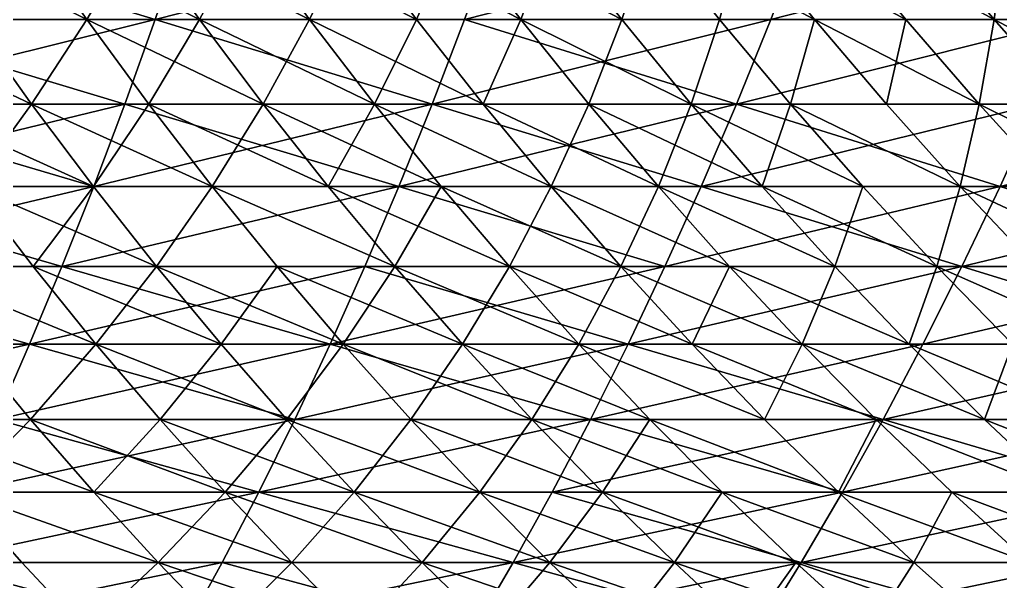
# Model space of a CAD drawing. Header units: millimetres. Extents: x -3250 to 6200, y -3250 to 3250.
# Drawn here: x 4516.2 to 4675.8, y -664.1 to -572.7 of the extents above; entities that cross this region are included whole.
import ezdxf

# ---------------------------------------------------------------- set-up
doc = ezdxf.new("R2010")
doc.units = ezdxf.units.MM
doc.header["$MEASUREMENT"] = 0
doc.layers.add('MESH_3D', color=2, linetype='CONTINUOUS')

msp = doc.modelspace()

# ---------------------------------------------------------------- linework, layer by layer
at = {"layer": 'MESH_3D'}
for points in [[(4538.28, -572.69, 25928.41), (4491.97, -558.59, 25959.56), (4487.48, -572.69, 25946.19)], [(4543.1, -558.59, 25941.66), (4491.97, -558.59, 25959.56), (4538.28, -572.69, 25928.41)], [(4508.34, -572.69, 2036.59), (4517.3, -558.59, 2064.59), (4498.75, -558.59, 2046.93)], [(4527.15, -572.69, 24645.51), (4508.34, -572.69, 24663.41), (4498.75, -558.59, 24653.07)], [(4527.15, -572.69, 24645.51), (4498.75, -558.59, 24653.07), (4517.3, -558.59, 24635.41)], [(4508.34, -572.69, 2036.59), (4527.15, -572.69, 2054.49), (4517.3, -558.59, 2064.59)], [(4527.15, -572.69, 2054.49), (4535.41, -558.59, 2082.7), (4517.3, -558.59, 2064.59)], [(4545.51, -572.69, 24627.15), (4517.3, -558.59, 24635.41), (4535.41, -558.59, 24617.3)], [(4545.51, -572.69, 24627.15), (4527.15, -572.69, 24645.51), (4517.3, -558.59, 24635.41)], [(4527.15, -572.69, 2054.49), (4545.51, -572.69, 2072.85), (4535.41, -558.59, 2082.7)], [(4545.51, -572.69, 2072.85), (4553.07, -558.59, 2101.25), (4535.41, -558.59, 2082.7)], [(4563.41, -572.69, 24608.34), (4545.51, -572.69, 24627.15), (4535.41, -558.59, 24617.3)], [(4563.41, -572.69, 24608.34), (4535.41, -558.59, 24617.3), (4553.07, -558.59, 24598.75)], [(4593.77, -558.59, 25922.5), (4538.28, -572.69, 25928.41), (4588.62, -572.69, 25909.37)], [(4593.77, -558.59, 25922.5), (4543.1, -558.59, 25941.66), (4538.28, -572.69, 25928.41)], [(4545.51, -572.69, 2072.85), (4563.41, -572.69, 2091.66), (4553.07, -558.59, 2101.25)], [(4563.41, -572.69, 2091.66), (4570.26, -558.59, 2120.25), (4553.07, -558.59, 2101.25)], [(4580.83, -572.69, 24589.09), (4553.07, -558.59, 24598.75), (4570.26, -558.59, 24579.75)], [(4580.83, -572.69, 24589.09), (4563.41, -572.69, 24608.34), (4553.07, -558.59, 24598.75)], [(4563.41, -572.69, 2091.66), (4580.83, -572.69, 2110.91), (4570.26, -558.59, 2120.25)], [(4580.83, -572.69, 2110.91), (4586.96, -558.59, 2139.66), (4570.26, -558.59, 2120.25)], [(4597.77, -572.69, 24569.41), (4570.26, -558.59, 24579.75), (4586.96, -558.59, 24560.34)], [(4597.77, -572.69, 24569.41), (4580.83, -572.69, 24589.09), (4570.26, -558.59, 24579.75)], [(4580.83, -572.69, 2110.91), (4597.77, -572.69, 2130.59), (4586.96, -558.59, 2139.66)], [(4597.77, -572.69, 2130.59), (4603.18, -558.59, 2159.48), (4586.96, -558.59, 2139.66)], [(4614.21, -572.69, 24549.31), (4586.96, -558.59, 24560.34), (4603.18, -558.59, 24540.52)], [(4614.21, -572.69, 24549.31), (4597.77, -572.69, 24569.41), (4586.96, -558.59, 24560.34)], [(4643.95, -558.59, 25902.09), (4593.77, -558.59, 25922.5), (4588.62, -572.69, 25909.37)], [(4643.95, -558.59, 25902.09), (4588.62, -572.69, 25909.37), (4638.47, -572.69, 25889.09)], [(4597.77, -572.69, 2130.59), (4614.21, -572.69, 2150.69), (4603.18, -558.59, 2159.48)], [(4614.21, -572.69, 2150.69), (4618.9, -558.59, 2179.71), (4603.18, -558.59, 2159.48)], [(4618.9, -558.59, 24520.29), (4614.21, -572.69, 24549.31), (4603.18, -558.59, 24540.52)], [(4614.21, -572.69, 2150.69), (4630.14, -572.69, 2171.19), (4618.9, -558.59, 2179.71)], [(4630.14, -572.69, 24528.81), (4614.21, -572.69, 24549.31), (4618.9, -558.59, 24520.29)], [(4630.14, -572.69, 2171.19), (4634.11, -558.59, 2200.32), (4618.9, -558.59, 2179.71)], [(4645.56, -572.69, 24507.92), (4618.9, -558.59, 24520.29), (4634.11, -558.59, 24499.68)], [(4645.56, -572.69, 24507.92), (4630.14, -572.69, 24528.81), (4618.9, -558.59, 24520.29)], [(4630.14, -572.69, 2171.19), (4645.56, -572.69, 2192.08), (4634.11, -558.59, 2200.32)], [(4634.11, -558.59, 2200.32), (4660.45, -572.69, 2213.35), (4648.8, -558.59, 2221.3)], [(4645.56, -572.69, 2192.08), (4660.45, -572.69, 2213.35), (4634.11, -558.59, 2200.32)], [(4660.45, -572.69, 24486.65), (4634.11, -558.59, 24499.68), (4648.8, -558.59, 24478.7)], [(4660.45, -572.69, 24486.65), (4645.56, -572.69, 24507.92), (4634.11, -558.59, 24499.68)], [(4693.6, -558.59, 25880.42), (4643.95, -558.59, 25902.09), (4638.47, -572.69, 25889.09)], [(4693.6, -558.59, 25880.42), (4638.47, -572.69, 25889.09), (4687.8, -572.69, 25867.57)], [(4648.8, -558.59, 2221.3), (4674.81, -572.69, 2234.99), (4662.96, -558.59, 2242.64)], [(4660.45, -572.69, 2213.35), (4674.81, -572.69, 2234.99), (4648.8, -558.59, 2221.3)], [(4674.81, -572.69, 24465.01), (4648.8, -558.59, 24478.7), (4662.96, -558.59, 24457.36)], [(4674.81, -572.69, 24465.01), (4660.45, -572.69, 24486.65), (4648.8, -558.59, 24478.7)], [(4662.96, -558.59, 2242.64), (4688.63, -572.69, 2256.97), (4676.59, -558.59, 2264.33)], [(4674.81, -572.69, 2234.99), (4688.63, -572.69, 2256.97), (4662.96, -558.59, 2242.64)], [(4676.59, -558.59, 24435.67), (4674.81, -572.69, 24465.01), (4662.96, -558.59, 24457.36)], [(4688.63, -572.69, 24443.03), (4674.81, -572.69, 24465.01), (4676.59, -558.59, 24435.67)], [(4487.48, -572.69, 753.81), (4533.34, -586.44, 785.17), (4482.88, -586.44, 767.51)], [(4538.28, -572.69, 25928.41), (4487.48, -572.69, 25946.19), (4482.88, -586.44, 25932.49)], [(4538.28, -572.69, 25928.41), (4482.88, -586.44, 25932.49), (4533.34, -586.44, 25914.83)], [(4487.48, -572.69, 753.81), (4538.28, -572.69, 771.59), (4533.34, -586.44, 785.17)], [(4518.17, -586.44, 24674), (4489.09, -572.69, 24680.83), (4508.34, -572.69, 24663.41)], [(4518.17, -586.44, 24674), (4498.65, -586.44, 24691.67), (4489.09, -572.69, 24680.83)], [(4498.65, -586.44, 2008.33), (4518.17, -586.44, 2026), (4508.34, -572.69, 2036.59)], [(4518.17, -586.44, 2026), (4527.15, -572.69, 2054.49), (4508.34, -572.69, 2036.59)], [(4527.15, -572.69, 24645.51), (4518.17, -586.44, 24674), (4508.34, -572.69, 24663.41)], [(4518.17, -586.44, 2026), (4537.24, -586.44, 2044.14), (4527.15, -572.69, 2054.49)], [(4537.24, -586.44, 24655.86), (4518.17, -586.44, 24674), (4527.15, -572.69, 24645.51)], [(4537.24, -586.44, 2044.14), (4545.51, -572.69, 2072.85), (4527.15, -572.69, 2054.49)], [(4555.86, -586.44, 24637.24), (4537.24, -586.44, 24655.86), (4527.15, -572.69, 24645.51)], [(4555.86, -586.44, 24637.24), (4527.15, -572.69, 24645.51), (4545.51, -572.69, 24627.15)], [(4538.28, -572.69, 771.59), (4583.34, -586.44, 804.08), (4533.34, -586.44, 785.17)], [(4583.34, -586.44, 25895.92), (4538.28, -572.69, 25928.41), (4533.34, -586.44, 25914.83)], [(4537.24, -586.44, 2044.14), (4555.86, -586.44, 2062.76), (4545.51, -572.69, 2072.85)], [(4538.28, -572.69, 771.59), (4588.62, -572.69, 790.63), (4583.34, -586.44, 804.08)], [(4588.62, -572.69, 25909.37), (4538.28, -572.69, 25928.41), (4583.34, -586.44, 25895.92)], [(4555.86, -586.44, 2062.76), (4563.41, -572.69, 2091.66), (4545.51, -572.69, 2072.85)], [(4574, -586.44, 24618.17), (4555.86, -586.44, 24637.24), (4545.51, -572.69, 24627.15)], [(4574, -586.44, 24618.17), (4545.51, -572.69, 24627.15), (4563.41, -572.69, 24608.34)], [(4555.86, -586.44, 2062.76), (4574, -586.44, 2081.83), (4563.41, -572.69, 2091.66)], [(4574, -586.44, 2081.83), (4580.83, -572.69, 2110.91), (4563.41, -572.69, 2091.66)], [(4591.67, -586.44, 24598.65), (4563.41, -572.69, 24608.34), (4580.83, -572.69, 24589.09)], [(4591.67, -586.44, 24598.65), (4574, -586.44, 24618.17), (4563.41, -572.69, 24608.34)], [(4574, -586.44, 2081.83), (4591.67, -586.44, 2101.35), (4580.83, -572.69, 2110.91)], [(4591.67, -586.44, 2101.35), (4597.77, -572.69, 2130.59), (4580.83, -572.69, 2110.91)], [(4597.77, -572.69, 24569.41), (4591.67, -586.44, 24598.65), (4580.83, -572.69, 24589.09)], [(4583.34, -586.44, 804.08), (4638.47, -572.69, 810.91), (4632.86, -586.44, 824.23)], [(4588.62, -572.69, 790.63), (4638.47, -572.69, 810.91), (4583.34, -586.44, 804.08)], [(4632.86, -586.44, 25875.77), (4588.62, -572.69, 25909.37), (4583.34, -586.44, 25895.92)], [(4638.47, -572.69, 25889.09), (4588.62, -572.69, 25909.37), (4632.86, -586.44, 25875.77)], [(4591.67, -586.44, 2101.35), (4608.84, -586.44, 2121.31), (4597.77, -572.69, 2130.59)], [(4608.84, -586.44, 24578.69), (4591.67, -586.44, 24598.65), (4597.77, -572.69, 24569.41)], [(4608.84, -586.44, 2121.31), (4614.21, -572.69, 2150.69), (4597.77, -572.69, 2130.59)], [(4625.51, -586.44, 24558.32), (4608.84, -586.44, 24578.69), (4597.77, -572.69, 24569.41)], [(4625.51, -586.44, 24558.32), (4597.77, -572.69, 24569.41), (4614.21, -572.69, 24549.31)], [(4608.84, -586.44, 2121.31), (4625.51, -586.44, 2141.68), (4614.21, -572.69, 2150.69)], [(4625.51, -586.44, 2141.68), (4630.14, -572.69, 2171.19), (4614.21, -572.69, 2150.69)], [(4630.14, -572.69, 24528.81), (4625.51, -586.44, 24558.32), (4614.21, -572.69, 24549.31)], [(4625.51, -586.44, 2141.68), (4641.66, -586.44, 2162.47), (4630.14, -572.69, 2171.19)], [(4641.66, -586.44, 24537.53), (4625.51, -586.44, 24558.32), (4630.14, -572.69, 24528.81)], [(4641.66, -586.44, 2162.47), (4645.56, -572.69, 2192.08), (4630.14, -572.69, 2171.19)], [(4645.56, -572.69, 24507.92), (4641.66, -586.44, 24537.53), (4630.14, -572.69, 24528.81)], [(4632.86, -586.44, 824.23), (4687.8, -572.69, 832.43), (4681.86, -586.44, 845.61)], [(4638.47, -572.69, 810.91), (4687.8, -572.69, 832.43), (4632.86, -586.44, 824.23)], [(4687.8, -572.69, 25867.57), (4632.86, -586.44, 25875.77), (4681.86, -586.44, 25854.39)], [(4687.8, -572.69, 25867.57), (4638.47, -572.69, 25889.09), (4632.86, -586.44, 25875.77)], [(4641.66, -586.44, 2162.47), (4657.29, -586.44, 2183.65), (4645.56, -572.69, 2192.08)], [(4657.29, -586.44, 24516.35), (4641.66, -586.44, 24537.53), (4645.56, -572.69, 24507.92)], [(4657.29, -586.44, 2183.65), (4660.45, -572.69, 2213.35), (4645.56, -572.69, 2192.08)], [(4672.39, -586.44, 24494.79), (4657.29, -586.44, 24516.35), (4645.56, -572.69, 24507.92)], [(4672.39, -586.44, 24494.79), (4645.56, -572.69, 24507.92), (4660.45, -572.69, 24486.65)], [(4657.29, -586.44, 2183.65), (4672.39, -586.44, 2205.21), (4660.45, -572.69, 2213.35)], [(4672.39, -586.44, 2205.21), (4674.81, -572.69, 2234.99), (4660.45, -572.69, 2213.35)], [(4674.81, -572.69, 24465.01), (4672.39, -586.44, 24494.79), (4660.45, -572.69, 24486.65)], [(4672.39, -586.44, 2205.21), (4686.95, -586.44, 2227.15), (4674.81, -572.69, 2234.99)], [(4686.95, -586.44, 24472.85), (4672.39, -586.44, 24494.79), (4674.81, -572.69, 24465.01)], [(4686.95, -586.44, 2227.15), (4688.63, -572.69, 2256.97), (4674.81, -572.69, 2234.99)], [(4700.96, -586.44, 24450.56), (4674.81, -572.69, 24465.01), (4688.63, -572.69, 24443.03)], [(4700.96, -586.44, 24450.56), (4686.95, -586.44, 24472.85), (4674.81, -572.69, 24465.01)], [(4482.88, -586.44, 767.51), (4528.28, -599.82, 799.07), (4478.17, -599.82, 781.53)], [(4533.34, -586.44, 25914.83), (4478.17, -599.82, 25918.47), (4528.28, -599.82, 25900.93)], [(4533.34, -586.44, 25914.83), (4482.88, -586.44, 25932.49), (4478.17, -599.82, 25918.47)], [(4482.88, -586.44, 767.51), (4533.34, -586.44, 785.17), (4528.28, -599.82, 799.07)], [(4508.43, -599.82, 1997.25), (4518.17, -586.44, 2026), (4498.65, -586.44, 2008.33)], [(4528.23, -599.82, 24684.84), (4498.65, -586.44, 24691.67), (4518.17, -586.44, 24674)], [(4528.23, -599.82, 24684.84), (4508.43, -599.82, 24702.75), (4498.65, -586.44, 24691.67)], [(4508.43, -599.82, 1997.25), (4528.23, -599.82, 2015.16), (4518.17, -586.44, 2026)], [(4528.23, -599.82, 2015.16), (4537.24, -586.44, 2044.14), (4518.17, -586.44, 2026)], [(4547.57, -599.82, 24666.44), (4518.17, -586.44, 24674), (4537.24, -586.44, 24655.86)], [(4547.57, -599.82, 24666.44), (4528.23, -599.82, 24684.84), (4518.17, -586.44, 24674)], [(4528.23, -599.82, 2015.16), (4547.57, -599.82, 2033.56), (4537.24, -586.44, 2044.14)], [(4528.28, -599.82, 799.07), (4583.34, -586.44, 804.08), (4577.94, -599.82, 817.85)], [(4533.34, -586.44, 785.17), (4583.34, -586.44, 804.08), (4528.28, -599.82, 799.07)], [(4577.94, -599.82, 25882.15), (4533.34, -586.44, 25914.83), (4528.28, -599.82, 25900.93)], [(4583.34, -586.44, 25895.92), (4533.34, -586.44, 25914.83), (4577.94, -599.82, 25882.15)], [(4547.57, -599.82, 2033.56), (4555.86, -586.44, 2062.76), (4537.24, -586.44, 2044.14)], [(4566.44, -599.82, 24647.57), (4547.57, -599.82, 24666.44), (4537.24, -586.44, 24655.86)], [(4566.44, -599.82, 24647.57), (4537.24, -586.44, 24655.86), (4555.86, -586.44, 24637.24)], [(4547.57, -599.82, 2033.56), (4566.44, -599.82, 2052.43), (4555.86, -586.44, 2062.76)], [(4566.44, -599.82, 2052.43), (4574, -586.44, 2081.83), (4555.86, -586.44, 2062.76)], [(4584.84, -599.82, 24628.23), (4566.44, -599.82, 24647.57), (4555.86, -586.44, 24637.24)], [(4584.84, -599.82, 24628.23), (4555.86, -586.44, 24637.24), (4574, -586.44, 24618.17)], [(4566.44, -599.82, 2052.43), (4584.84, -599.82, 2071.77), (4574, -586.44, 2081.83)], [(4574, -586.44, 2081.83), (4602.75, -599.82, 2091.57), (4591.67, -586.44, 2101.35)], [(4584.84, -599.82, 2071.77), (4602.75, -599.82, 2091.57), (4574, -586.44, 2081.83)], [(4602.75, -599.82, 24608.43), (4574, -586.44, 24618.17), (4591.67, -586.44, 24598.65)], [(4602.75, -599.82, 24608.43), (4584.84, -599.82, 24628.23), (4574, -586.44, 24618.17)], [(4583.34, -586.44, 804.08), (4627.11, -599.82, 837.86), (4577.94, -599.82, 817.85)], [(4632.86, -586.44, 25875.77), (4583.34, -586.44, 25895.92), (4577.94, -599.82, 25882.15)], [(4632.86, -586.44, 25875.77), (4577.94, -599.82, 25882.15), (4627.11, -599.82, 25862.14)], [(4583.34, -586.44, 804.08), (4632.86, -586.44, 824.23), (4627.11, -599.82, 837.86)], [(4602.75, -599.82, 2091.57), (4608.84, -586.44, 2121.31), (4591.67, -586.44, 2101.35)], [(4620.17, -599.82, 24588.2), (4602.75, -599.82, 24608.43), (4591.67, -586.44, 24598.65)], [(4620.17, -599.82, 24588.2), (4591.67, -586.44, 24598.65), (4608.84, -586.44, 24578.69)], [(4602.75, -599.82, 2091.57), (4620.17, -599.82, 2111.8), (4608.84, -586.44, 2121.31)], [(4608.84, -586.44, 2121.31), (4637.07, -599.82, 2132.46), (4625.51, -586.44, 2141.68)], [(4620.17, -599.82, 2111.8), (4637.07, -599.82, 2132.46), (4608.84, -586.44, 2121.31)], [(4625.51, -586.44, 24558.32), (4620.17, -599.82, 24588.2), (4608.84, -586.44, 24578.69)], [(4637.07, -599.82, 24567.54), (4620.17, -599.82, 24588.2), (4625.51, -586.44, 24558.32)], [(4637.07, -599.82, 2132.46), (4641.66, -586.44, 2162.47), (4625.51, -586.44, 2141.68)], [(4653.45, -599.82, 24546.46), (4637.07, -599.82, 24567.54), (4625.51, -586.44, 24558.32)], [(4653.45, -599.82, 24546.46), (4625.51, -586.44, 24558.32), (4641.66, -586.44, 24537.53)], [(4632.86, -586.44, 824.23), (4675.77, -599.82, 859.09), (4627.11, -599.82, 837.86)], [(4681.86, -586.44, 25854.39), (4632.86, -586.44, 25875.77), (4627.11, -599.82, 25862.14)], [(4681.86, -586.44, 25854.39), (4627.11, -599.82, 25862.14), (4675.77, -599.82, 25840.91)], [(4632.86, -586.44, 824.23), (4681.86, -586.44, 845.61), (4675.77, -599.82, 859.09)], [(4637.07, -599.82, 2132.46), (4653.45, -599.82, 2153.54), (4641.66, -586.44, 2162.47)], [(4641.66, -586.44, 2162.47), (4669.3, -599.82, 2175.01), (4657.29, -586.44, 2183.65)], [(4653.45, -599.82, 2153.54), (4669.3, -599.82, 2175.01), (4641.66, -586.44, 2162.47)], [(4669.3, -599.82, 24524.99), (4641.66, -586.44, 24537.53), (4657.29, -586.44, 24516.35)], [(4669.3, -599.82, 24524.99), (4653.45, -599.82, 24546.46), (4641.66, -586.44, 24537.53)], [(4669.3, -599.82, 2175.01), (4672.39, -586.44, 2205.21), (4657.29, -586.44, 2183.65)], [(4672.39, -586.44, 24494.79), (4669.3, -599.82, 24524.99), (4657.29, -586.44, 24516.35)], [(4669.3, -599.82, 2175.01), (4684.61, -599.82, 2196.88), (4672.39, -586.44, 2205.21)], [(4684.61, -599.82, 24503.12), (4669.3, -599.82, 24524.99), (4672.39, -586.44, 24494.79)], [(4672.39, -586.44, 2205.21), (4699.37, -599.82, 2219.12), (4686.95, -586.44, 2227.15)], [(4684.61, -599.82, 2196.88), (4699.37, -599.82, 2219.12), (4672.39, -586.44, 2205.21)], [(4699.37, -599.82, 24480.88), (4672.39, -586.44, 24494.79), (4686.95, -586.44, 24472.85)], [(4699.37, -599.82, 24480.88), (4684.61, -599.82, 24503.12), (4672.39, -586.44, 24494.79)], [(4681.86, -586.44, 845.61), (4723.89, -599.82, 881.52), (4675.77, -599.82, 859.09)], [(4730.31, -586.44, 25831.8), (4681.86, -586.44, 25854.39), (4675.77, -599.82, 25840.91)], [(4730.31, -586.44, 25831.8), (4675.77, -599.82, 25840.91), (4723.89, -599.82, 25818.48)], [(4478.17, -599.82, 781.53), (4523.11, -612.84, 813.27), (4473.35, -612.84, 795.86)], [(4528.28, -599.82, 25900.93), (4473.35, -612.84, 25904.14), (4523.11, -612.84, 25886.73)], [(4528.28, -599.82, 25900.93), (4478.17, -599.82, 25918.47), (4473.35, -612.84, 25904.14)], [(4478.17, -599.82, 781.53), (4528.28, -599.82, 799.07), (4523.11, -612.84, 813.27)], [(4497.92, -612.84, 1968.25), (4518.44, -612.84, 1985.91), (4508.43, -599.82, 1997.25)], [(4518.44, -612.84, 24714.09), (4497.92, -612.84, 24731.75), (4508.43, -599.82, 24702.75)], [(4518.44, -612.84, 1985.91), (4528.23, -599.82, 2015.16), (4508.43, -599.82, 1997.25)], [(4538.51, -612.84, 24695.93), (4508.43, -599.82, 24702.75), (4528.23, -599.82, 24684.84)], [(4538.51, -612.84, 24695.93), (4518.44, -612.84, 24714.09), (4508.43, -599.82, 24702.75)], [(4518.44, -612.84, 1985.91), (4538.51, -612.84, 2004.07), (4528.23, -599.82, 2015.16)], [(4523.11, -612.84, 813.27), (4577.94, -599.82, 817.85), (4572.41, -612.84, 831.92)], [(4528.28, -599.82, 799.07), (4577.94, -599.82, 817.85), (4523.11, -612.84, 813.27)], [(4577.94, -599.82, 25882.15), (4528.28, -599.82, 25900.93), (4523.11, -612.84, 25886.73)], [(4577.94, -599.82, 25882.15), (4523.11, -612.84, 25886.73), (4572.41, -612.84, 25868.08)], [(4538.51, -612.84, 2004.07), (4547.57, -599.82, 2033.56), (4528.23, -599.82, 2015.16)], [(4547.57, -599.82, 24666.44), (4538.51, -612.84, 24695.93), (4528.23, -599.82, 24684.84)], [(4538.51, -612.84, 2004.07), (4558.12, -612.84, 2022.73), (4547.57, -599.82, 2033.56)], [(4558.12, -612.84, 24677.27), (4538.51, -612.84, 24695.93), (4547.57, -599.82, 24666.44)], [(4547.57, -599.82, 2033.56), (4577.27, -612.84, 2041.88), (4566.44, -599.82, 2052.43)], [(4558.12, -612.84, 2022.73), (4577.27, -612.84, 2041.88), (4547.57, -599.82, 2033.56)], [(4577.27, -612.84, 24658.12), (4547.57, -599.82, 24666.44), (4566.44, -599.82, 24647.57)], [(4577.27, -612.84, 24658.12), (4558.12, -612.84, 24677.27), (4547.57, -599.82, 24666.44)], [(4577.27, -612.84, 2041.88), (4584.84, -599.82, 2071.77), (4566.44, -599.82, 2052.43)], [(4595.93, -612.84, 24638.51), (4566.44, -599.82, 24647.57), (4584.84, -599.82, 24628.23)], [(4595.93, -612.84, 24638.51), (4577.27, -612.84, 24658.12), (4566.44, -599.82, 24647.57)], [(4577.94, -599.82, 817.85), (4621.24, -612.84, 851.79), (4572.41, -612.84, 831.92)], [(4621.24, -612.84, 25848.21), (4577.94, -599.82, 25882.15), (4572.41, -612.84, 25868.08)], [(4577.27, -612.84, 2041.88), (4595.93, -612.84, 2061.49), (4584.84, -599.82, 2071.77)], [(4577.94, -599.82, 817.85), (4627.11, -599.82, 837.86), (4621.24, -612.84, 851.79)], [(4627.11, -599.82, 25862.14), (4577.94, -599.82, 25882.15), (4621.24, -612.84, 25848.21)], [(4584.84, -599.82, 2071.77), (4614.09, -612.84, 2081.56), (4602.75, -599.82, 2091.57)], [(4595.93, -612.84, 2061.49), (4614.09, -612.84, 2081.56), (4584.84, -599.82, 2071.77)], [(4602.75, -599.82, 24608.43), (4595.93, -612.84, 24638.51), (4584.84, -599.82, 24628.23)], [(4614.09, -612.84, 24618.44), (4595.93, -612.84, 24638.51), (4602.75, -599.82, 24608.43)], [(4614.09, -612.84, 2081.56), (4620.17, -599.82, 2111.8), (4602.75, -599.82, 2091.57)], [(4631.75, -612.84, 24597.92), (4614.09, -612.84, 24618.44), (4602.75, -599.82, 24608.43)], [(4631.75, -612.84, 24597.92), (4602.75, -599.82, 24608.43), (4620.17, -599.82, 24588.2)], [(4614.09, -612.84, 2081.56), (4631.75, -612.84, 2102.08), (4620.17, -599.82, 2111.8)], [(4620.17, -599.82, 2111.8), (4648.89, -612.84, 2123.03), (4637.07, -599.82, 2132.46)], [(4631.75, -612.84, 2102.08), (4648.89, -612.84, 2123.03), (4620.17, -599.82, 2111.8)], [(4648.89, -612.84, 24576.97), (4620.17, -599.82, 24588.2), (4637.07, -599.82, 24567.54)], [(4648.89, -612.84, 24576.97), (4631.75, -612.84, 24597.92), (4620.17, -599.82, 24588.2)], [(4627.11, -599.82, 837.86), (4669.56, -612.84, 872.87), (4621.24, -612.84, 851.79)], [(4675.77, -599.82, 25840.91), (4627.11, -599.82, 25862.14), (4621.24, -612.84, 25848.21)], [(4675.77, -599.82, 25840.91), (4621.24, -612.84, 25848.21), (4669.56, -612.84, 25827.13)], [(4627.11, -599.82, 837.86), (4675.77, -599.82, 859.09), (4669.56, -612.84, 872.87)], [(4637.07, -599.82, 2132.46), (4665.5, -612.84, 2144.41), (4653.45, -599.82, 2153.54)], [(4648.89, -612.84, 2123.03), (4665.5, -612.84, 2144.41), (4637.07, -599.82, 2132.46)], [(4653.45, -599.82, 24546.46), (4648.89, -612.84, 24576.97), (4637.07, -599.82, 24567.54)], [(4665.5, -612.84, 24555.59), (4648.89, -612.84, 24576.97), (4653.45, -599.82, 24546.46)], [(4665.5, -612.84, 2144.41), (4669.3, -599.82, 2175.01), (4653.45, -599.82, 2153.54)], [(4669.3, -599.82, 24524.99), (4665.5, -612.84, 24555.59), (4653.45, -599.82, 24546.46)], [(4665.5, -612.84, 2144.41), (4681.58, -612.84, 2166.19), (4669.3, -599.82, 2175.01)], [(4681.58, -612.84, 24533.81), (4665.5, -612.84, 24555.59), (4669.3, -599.82, 24524.99)], [(4669.3, -599.82, 2175.01), (4697.11, -612.84, 2188.36), (4684.61, -599.82, 2196.88)], [(4681.58, -612.84, 2166.19), (4697.11, -612.84, 2188.36), (4669.3, -599.82, 2175.01)], [(4697.11, -612.84, 24511.64), (4681.58, -612.84, 24533.81), (4669.3, -599.82, 24524.99)], [(4697.11, -612.84, 24511.64), (4669.3, -599.82, 24524.99), (4684.61, -599.82, 24503.12)], [(4669.56, -612.84, 872.87), (4723.89, -599.82, 881.52), (4717.33, -612.84, 895.14)], [(4675.77, -599.82, 859.09), (4723.89, -599.82, 881.52), (4669.56, -612.84, 872.87)], [(4717.33, -612.84, 25804.86), (4675.77, -599.82, 25840.91), (4669.56, -612.84, 25827.13)], [(4723.89, -599.82, 25818.48), (4675.77, -599.82, 25840.91), (4717.33, -612.84, 25804.86)], [(4473.35, -612.84, 795.86), (4517.83, -625.47, 827.78), (4468.44, -625.47, 810.5)], [(4517.83, -625.47, 25872.22), (4473.35, -612.84, 25904.14), (4468.44, -625.47, 25889.5)], [(4473.35, -612.84, 795.86), (4523.11, -612.84, 813.27), (4517.83, -625.47, 827.78)], [(4523.11, -612.84, 25886.73), (4473.35, -612.84, 25904.14), (4517.83, -625.47, 25872.22)], [(4497.92, -612.84, 1968.25), (4528.65, -625.47, 1974.33), (4518.44, -612.84, 1985.91)], [(4507.84, -625.47, 1956.43), (4528.65, -625.47, 1974.33), (4497.92, -612.84, 1968.25)], [(4528.65, -625.47, 24725.67), (4497.92, -612.84, 24731.75), (4518.44, -612.84, 24714.09)], [(4528.65, -625.47, 24725.67), (4507.84, -625.47, 24743.57), (4497.92, -612.84, 24731.75)], [(4523.11, -612.84, 813.27), (4566.77, -625.47, 846.29), (4517.83, -625.47, 827.78)], [(4572.41, -612.84, 25868.08), (4517.83, -625.47, 25872.22), (4566.77, -625.47, 25853.71)], [(4572.41, -612.84, 25868.08), (4523.11, -612.84, 25886.73), (4517.83, -625.47, 25872.22)], [(4528.65, -625.47, 1974.33), (4538.51, -612.84, 2004.07), (4518.44, -612.84, 1985.91)], [(4549.01, -625.47, 24707.24), (4528.65, -625.47, 24725.67), (4518.44, -612.84, 24714.09)], [(4549.01, -625.47, 24707.24), (4518.44, -612.84, 24714.09), (4538.51, -612.84, 24695.93)], [(4523.11, -612.84, 813.27), (4572.41, -612.84, 831.92), (4566.77, -625.47, 846.29)], [(4528.65, -625.47, 1974.33), (4549.01, -625.47, 1992.76), (4538.51, -612.84, 2004.07)], [(4549.01, -625.47, 1992.76), (4558.12, -612.84, 2022.73), (4538.51, -612.84, 2004.07)], [(4568.9, -625.47, 24688.32), (4538.51, -612.84, 24695.93), (4558.12, -612.84, 24677.27)], [(4568.9, -625.47, 24688.32), (4549.01, -625.47, 24707.24), (4538.51, -612.84, 24695.93)], [(4549.01, -625.47, 1992.76), (4568.9, -625.47, 2011.68), (4558.12, -612.84, 2022.73)], [(4568.9, -625.47, 2011.68), (4577.27, -612.84, 2041.88), (4558.12, -612.84, 2022.73)], [(4588.32, -625.47, 24668.9), (4568.9, -625.47, 24688.32), (4558.12, -612.84, 24677.27)], [(4588.32, -625.47, 24668.9), (4558.12, -612.84, 24677.27), (4577.27, -612.84, 24658.12)], [(4572.41, -612.84, 831.92), (4615.24, -625.47, 866.01), (4566.77, -625.47, 846.29)], [(4621.24, -612.84, 25848.21), (4566.77, -625.47, 25853.71), (4615.24, -625.47, 25833.99)], [(4621.24, -612.84, 25848.21), (4572.41, -612.84, 25868.08), (4566.77, -625.47, 25853.71)], [(4568.9, -625.47, 2011.68), (4588.32, -625.47, 2031.1), (4577.27, -612.84, 2041.88)], [(4572.41, -612.84, 831.92), (4621.24, -612.84, 851.79), (4615.24, -625.47, 866.01)], [(4588.32, -625.47, 2031.1), (4595.93, -612.84, 2061.49), (4577.27, -612.84, 2041.88)], [(4607.24, -625.47, 24649.01), (4577.27, -612.84, 24658.12), (4595.93, -612.84, 24638.51)], [(4607.24, -625.47, 24649.01), (4588.32, -625.47, 24668.9), (4577.27, -612.84, 24658.12)], [(4588.32, -625.47, 2031.1), (4607.24, -625.47, 2050.99), (4595.93, -612.84, 2061.49)], [(4607.24, -625.47, 2050.99), (4614.09, -612.84, 2081.56), (4595.93, -612.84, 2061.49)], [(4625.67, -625.47, 24628.65), (4607.24, -625.47, 24649.01), (4595.93, -612.84, 24638.51)], [(4625.67, -625.47, 24628.65), (4595.93, -612.84, 24638.51), (4614.09, -612.84, 24618.44)], [(4607.24, -625.47, 2050.99), (4625.67, -625.47, 2071.35), (4614.09, -612.84, 2081.56)], [(4625.67, -625.47, 2071.35), (4631.75, -612.84, 2102.08), (4614.09, -612.84, 2081.56)], [(4643.57, -625.47, 24607.84), (4625.67, -625.47, 24628.65), (4614.09, -612.84, 24618.44)], [(4643.57, -625.47, 24607.84), (4614.09, -612.84, 24618.44), (4631.75, -612.84, 24597.92)], [(4615.24, -625.47, 866.01), (4669.56, -612.84, 872.87), (4663.21, -625.47, 886.94)], [(4621.24, -612.84, 851.79), (4669.56, -612.84, 872.87), (4615.24, -625.47, 866.01)], [(4669.56, -612.84, 25827.13), (4621.24, -612.84, 25848.21), (4615.24, -625.47, 25833.99)], [(4669.56, -612.84, 25827.13), (4615.24, -625.47, 25833.99), (4663.21, -625.47, 25813.06)], [(4625.67, -625.47, 2071.35), (4643.57, -625.47, 2092.16), (4631.75, -612.84, 2102.08)], [(4643.57, -625.47, 2092.16), (4648.89, -612.84, 2123.03), (4631.75, -612.84, 2102.08)], [(4660.96, -625.47, 24586.59), (4631.75, -612.84, 24597.92), (4648.89, -612.84, 24576.97)], [(4660.96, -625.47, 24586.59), (4643.57, -625.47, 24607.84), (4631.75, -612.84, 24597.92)], [(4643.57, -625.47, 2092.16), (4660.96, -625.47, 2113.41), (4648.89, -612.84, 2123.03)], [(4660.96, -625.47, 2113.41), (4665.5, -612.84, 2144.41), (4648.89, -612.84, 2123.03)], [(4665.5, -612.84, 24555.59), (4660.96, -625.47, 24586.59), (4648.89, -612.84, 24576.97)], [(4660.96, -625.47, 2113.41), (4677.81, -625.47, 2135.09), (4665.5, -612.84, 2144.41)], [(4677.81, -625.47, 24564.91), (4660.96, -625.47, 24586.59), (4665.5, -612.84, 24555.59)], [(4669.56, -612.84, 872.87), (4710.63, -625.47, 909.05), (4663.21, -625.47, 886.94)], [(4717.33, -612.84, 25804.86), (4663.21, -625.47, 25813.06), (4710.63, -625.47, 25790.95)], [(4717.33, -612.84, 25804.86), (4669.56, -612.84, 25827.13), (4663.21, -625.47, 25813.06)], [(4665.5, -612.84, 2144.41), (4694.11, -625.47, 2157.18), (4681.58, -612.84, 2166.19)], [(4677.81, -625.47, 2135.09), (4694.11, -625.47, 2157.18), (4665.5, -612.84, 2144.41)], [(4694.11, -625.47, 24542.82), (4677.81, -625.47, 24564.91), (4665.5, -612.84, 24555.59)], [(4694.11, -625.47, 24542.82), (4665.5, -612.84, 24555.59), (4681.58, -612.84, 24533.81)], [(4669.56, -612.84, 872.87), (4717.33, -612.84, 895.14), (4710.63, -625.47, 909.05)], [(4517.83, -625.47, 25872.22), (4468.44, -625.47, 25889.5), (4463.42, -637.71, 25874.57)], [(4517.83, -625.47, 25872.22), (4463.42, -637.71, 25874.57), (4512.44, -637.71, 25857.42)], [(4468.44, -625.47, 810.5), (4517.83, -625.47, 827.78), (4512.44, -637.71, 842.58)], [(4496.41, -637.71, 1926.73), (4517.97, -637.71, 1944.36), (4507.84, -625.47, 1956.43)], [(4517.97, -637.71, 24755.64), (4496.41, -637.71, 24773.27), (4507.84, -625.47, 24743.57)], [(4517.97, -637.71, 1944.36), (4528.65, -625.47, 1974.33), (4507.84, -625.47, 1956.43)], [(4528.65, -625.47, 24725.67), (4517.97, -637.71, 24755.64), (4507.84, -625.47, 24743.57)], [(4512.44, -637.71, 842.58), (4566.77, -625.47, 846.29), (4561.02, -637.71, 860.95)], [(4517.83, -625.47, 827.78), (4566.77, -625.47, 846.29), (4512.44, -637.71, 842.58)], [(4561.02, -637.71, 25839.05), (4517.83, -625.47, 25872.22), (4512.44, -637.71, 25857.42)], [(4566.77, -625.47, 25853.71), (4517.83, -625.47, 25872.22), (4561.02, -637.71, 25839.05)], [(4517.97, -637.71, 1944.36), (4539.07, -637.71, 1962.53), (4528.65, -625.47, 1974.33)], [(4539.07, -637.71, 24737.47), (4517.97, -637.71, 24755.64), (4528.65, -625.47, 24725.67)], [(4539.07, -637.71, 1962.53), (4549.01, -625.47, 1992.76), (4528.65, -625.47, 1974.33)], [(4559.72, -637.71, 24718.79), (4539.07, -637.71, 24737.47), (4528.65, -625.47, 24725.67)], [(4559.72, -637.71, 24718.79), (4528.65, -625.47, 24725.67), (4549.01, -625.47, 24707.24)], [(4539.07, -637.71, 1962.53), (4559.72, -637.71, 1981.21), (4549.01, -625.47, 1992.76)], [(4559.72, -637.71, 1981.21), (4568.9, -625.47, 2011.68), (4549.01, -625.47, 1992.76)], [(4568.9, -625.47, 24688.32), (4559.72, -637.71, 24718.79), (4549.01, -625.47, 24707.24)], [(4559.72, -637.71, 1981.21), (4579.9, -637.71, 2000.41), (4568.9, -625.47, 2011.68)], [(4579.9, -637.71, 24699.59), (4559.72, -637.71, 24718.79), (4568.9, -625.47, 24688.32)], [(4566.77, -625.47, 846.29), (4609.13, -637.71, 880.52), (4561.02, -637.71, 860.95)], [(4615.24, -625.47, 25833.99), (4566.77, -625.47, 25853.71), (4561.02, -637.71, 25839.05)], [(4615.24, -625.47, 25833.99), (4561.02, -637.71, 25839.05), (4609.13, -637.71, 25819.48)], [(4566.77, -625.47, 846.29), (4615.24, -625.47, 866.01), (4609.13, -637.71, 880.52)], [(4579.9, -637.71, 2000.41), (4588.32, -625.47, 2031.1), (4568.9, -625.47, 2011.68)], [(4599.59, -637.71, 24679.9), (4579.9, -637.71, 24699.59), (4568.9, -625.47, 24688.32)], [(4599.59, -637.71, 24679.9), (4568.9, -625.47, 24688.32), (4588.32, -625.47, 24668.9)], [(4579.9, -637.71, 2000.41), (4599.59, -637.71, 2020.1), (4588.32, -625.47, 2031.1)], [(4599.59, -637.71, 2020.1), (4607.24, -625.47, 2050.99), (4588.32, -625.47, 2031.1)], [(4618.79, -637.71, 24659.72), (4599.59, -637.71, 24679.9), (4588.32, -625.47, 24668.9)], [(4618.79, -637.71, 24659.72), (4588.32, -625.47, 24668.9), (4607.24, -625.47, 24649.01)], [(4599.59, -637.71, 2020.1), (4618.79, -637.71, 2040.28), (4607.24, -625.47, 2050.99)], [(4607.24, -625.47, 2050.99), (4637.47, -637.71, 2060.93), (4625.67, -625.47, 2071.35)], [(4618.79, -637.71, 2040.28), (4637.47, -637.71, 2060.93), (4607.24, -625.47, 2050.99)], [(4637.47, -637.71, 24639.07), (4607.24, -625.47, 24649.01), (4625.67, -625.47, 24628.65)], [(4637.47, -637.71, 24639.07), (4618.79, -637.71, 24659.72), (4607.24, -625.47, 24649.01)], [(4615.24, -625.47, 866.01), (4656.73, -637.71, 901.29), (4609.13, -637.71, 880.52)], [(4663.21, -625.47, 25813.06), (4615.24, -625.47, 25833.99), (4609.13, -637.71, 25819.48)], [(4663.21, -625.47, 25813.06), (4609.13, -637.71, 25819.48), (4656.73, -637.71, 25798.71)], [(4615.24, -625.47, 866.01), (4663.21, -625.47, 886.94), (4656.73, -637.71, 901.29)], [(4637.47, -637.71, 2060.93), (4643.57, -625.47, 2092.16), (4625.67, -625.47, 2071.35)], [(4655.64, -637.71, 24617.97), (4625.67, -625.47, 24628.65), (4643.57, -625.47, 24607.84)], [(4655.64, -637.71, 24617.97), (4637.47, -637.71, 24639.07), (4625.67, -625.47, 24628.65)], [(4637.47, -637.71, 2060.93), (4655.64, -637.71, 2082.03), (4643.57, -625.47, 2092.16)], [(4643.57, -625.47, 2092.16), (4673.27, -637.71, 2103.59), (4660.96, -625.47, 2113.41)], [(4655.64, -637.71, 2082.03), (4673.27, -637.71, 2103.59), (4643.57, -625.47, 2092.16)], [(4673.27, -637.71, 24596.41), (4655.64, -637.71, 24617.97), (4643.57, -625.47, 24607.84)], [(4673.27, -637.71, 24596.41), (4643.57, -625.47, 24607.84), (4660.96, -625.47, 24586.59)], [(4656.73, -637.71, 901.29), (4710.63, -625.47, 909.05), (4703.8, -637.71, 923.24)], [(4663.21, -625.47, 886.94), (4710.63, -625.47, 909.05), (4656.73, -637.71, 901.29)], [(4710.63, -625.47, 25790.95), (4663.21, -625.47, 25813.06), (4656.73, -637.71, 25798.71)], [(4710.63, -625.47, 25790.95), (4656.73, -637.71, 25798.71), (4703.8, -637.71, 25776.76)], [(4673.27, -637.71, 2103.59), (4677.81, -625.47, 2135.09), (4660.96, -625.47, 2113.41)], [(4690.36, -637.71, 24574.42), (4673.27, -637.71, 24596.41), (4660.96, -625.47, 24586.59)], [(4690.36, -637.71, 24574.42), (4660.96, -625.47, 24586.59), (4677.81, -625.47, 24564.91)], [(4673.27, -637.71, 2103.59), (4690.36, -637.71, 2125.58), (4677.81, -625.47, 2135.09)], [(4506.42, -649.55, 1914.18), (4517.97, -637.71, 1944.36), (4496.41, -637.71, 1926.73)], [(4528.28, -649.55, 24767.93), (4496.41, -637.71, 24773.27), (4517.97, -637.71, 24755.64)], [(4528.28, -649.55, 24767.93), (4506.42, -649.55, 24785.82), (4496.41, -637.71, 24773.27)], [(4506.42, -649.55, 1914.18), (4528.28, -649.55, 1932.07), (4517.97, -637.71, 1944.36)], [(4512.44, -637.71, 842.58), (4555.16, -649.55, 875.89), (4506.95, -649.55, 857.66)], [(4561.02, -637.71, 25839.05), (4506.95, -649.55, 25842.34), (4555.16, -649.55, 25824.11)], [(4561.02, -637.71, 25839.05), (4512.44, -637.71, 25857.42), (4506.95, -649.55, 25842.34)], [(4512.44, -637.71, 842.58), (4561.02, -637.71, 860.95), (4555.16, -649.55, 875.89)], [(4528.28, -649.55, 1932.07), (4539.07, -637.71, 1962.53), (4517.97, -637.71, 1944.36)], [(4549.69, -649.55, 24749.51), (4517.97, -637.71, 24755.64), (4539.07, -637.71, 24737.47)], [(4549.69, -649.55, 24749.51), (4528.28, -649.55, 24767.93), (4517.97, -637.71, 24755.64)], [(4528.28, -649.55, 1932.07), (4549.69, -649.55, 1950.49), (4539.07, -637.71, 1962.53)], [(4549.69, -649.55, 1950.49), (4559.72, -637.71, 1981.21), (4539.07, -637.71, 1962.53)], [(4570.64, -649.55, 24730.55), (4549.69, -649.55, 24749.51), (4539.07, -637.71, 24737.47)], [(4570.64, -649.55, 24730.55), (4539.07, -637.71, 24737.47), (4559.72, -637.71, 24718.79)], [(4549.69, -649.55, 1950.49), (4570.64, -649.55, 1969.45), (4559.72, -637.71, 1981.21)], [(4555.16, -649.55, 875.89), (4609.13, -637.71, 880.52), (4602.89, -649.55, 895.31)], [(4561.02, -637.71, 860.95), (4609.13, -637.71, 880.52), (4555.16, -649.55, 875.89)], [(4609.13, -637.71, 25819.48), (4555.16, -649.55, 25824.11), (4602.89, -649.55, 25804.69)], [(4609.13, -637.71, 25819.48), (4561.02, -637.71, 25839.05), (4555.16, -649.55, 25824.11)], [(4570.64, -649.55, 1969.45), (4579.9, -637.71, 2000.41), (4559.72, -637.71, 1981.21)], [(4591.11, -649.55, 24711.08), (4559.72, -637.71, 24718.79), (4579.9, -637.71, 24699.59)], [(4591.11, -649.55, 24711.08), (4570.64, -649.55, 24730.55), (4559.72, -637.71, 24718.79)], [(4570.64, -649.55, 1969.45), (4591.11, -649.55, 1988.92), (4579.9, -637.71, 2000.41)], [(4591.11, -649.55, 1988.92), (4599.59, -637.71, 2020.1), (4579.9, -637.71, 2000.41)], [(4611.08, -649.55, 24691.11), (4591.11, -649.55, 24711.08), (4579.9, -637.71, 24699.59)], [(4611.08, -649.55, 24691.11), (4579.9, -637.71, 24699.59), (4599.59, -637.71, 24679.9)], [(4591.11, -649.55, 1988.92), (4611.08, -649.55, 2008.89), (4599.59, -637.71, 2020.1)], [(4611.08, -649.55, 2008.89), (4618.79, -637.71, 2040.28), (4599.59, -637.71, 2020.1)], [(4630.55, -649.55, 24670.64), (4599.59, -637.71, 24679.9), (4618.79, -637.71, 24659.72)], [(4630.55, -649.55, 24670.64), (4611.08, -649.55, 24691.11), (4599.59, -637.71, 24679.9)], [(4609.13, -637.71, 880.52), (4650.13, -649.55, 915.92), (4602.89, -649.55, 895.31)], [(4656.73, -637.71, 25798.71), (4602.89, -649.55, 25804.69), (4650.13, -649.55, 25784.08)], [(4656.73, -637.71, 25798.71), (4609.13, -637.71, 25819.48), (4602.89, -649.55, 25804.69)], [(4609.13, -637.71, 880.52), (4656.73, -637.71, 901.29), (4650.13, -649.55, 915.92)], [(4611.08, -649.55, 2008.89), (4630.55, -649.55, 2029.36), (4618.79, -637.71, 2040.28)], [(4618.79, -637.71, 2040.28), (4649.51, -649.55, 2050.31), (4637.47, -637.71, 2060.93)], [(4630.55, -649.55, 2029.36), (4649.51, -649.55, 2050.31), (4618.79, -637.71, 2040.28)], [(4649.51, -649.55, 24649.69), (4630.55, -649.55, 24670.64), (4618.79, -637.71, 24659.72)], [(4649.51, -649.55, 24649.69), (4618.79, -637.71, 24659.72), (4637.47, -637.71, 24639.07)], [(4649.51, -649.55, 2050.31), (4655.64, -637.71, 2082.03), (4637.47, -637.71, 2060.93)], [(4655.64, -637.71, 24617.97), (4649.51, -649.55, 24649.69), (4637.47, -637.71, 24639.07)], [(4649.51, -649.55, 2050.31), (4667.93, -649.55, 2071.72), (4655.64, -637.71, 2082.03)], [(4667.93, -649.55, 24628.28), (4649.51, -649.55, 24649.69), (4655.64, -637.71, 24617.97)], [(4656.73, -637.71, 901.29), (4696.84, -649.55, 937.7), (4650.13, -649.55, 915.92)], [(4703.8, -637.71, 25776.76), (4656.73, -637.71, 25798.71), (4650.13, -649.55, 25784.08)], [(4703.8, -637.71, 25776.76), (4650.13, -649.55, 25784.08), (4696.84, -649.55, 25762.3)], [(4655.64, -637.71, 2082.03), (4685.82, -649.55, 2093.58), (4673.27, -637.71, 2103.59)], [(4667.93, -649.55, 2071.72), (4685.82, -649.55, 2093.58), (4655.64, -637.71, 2082.03)], [(4685.82, -649.55, 24606.42), (4655.64, -637.71, 24617.97), (4673.27, -637.71, 24596.41)], [(4685.82, -649.55, 24606.42), (4667.93, -649.55, 24628.28), (4655.64, -637.71, 24617.97)], [(4656.73, -637.71, 901.29), (4703.8, -637.71, 923.24), (4696.84, -649.55, 937.7)], [(4685.82, -649.55, 2093.58), (4690.36, -637.71, 2125.58), (4673.27, -637.71, 2103.59)], [(4703.16, -649.55, 24584.11), (4673.27, -637.71, 24596.41), (4690.36, -637.71, 24574.42)], [(4703.16, -649.55, 24584.11), (4685.82, -649.55, 24606.42), (4673.27, -637.71, 24596.41)], [(4493.98, -660.99, 1883.82), (4516.6, -660.99, 1901.41), (4506.42, -649.55, 1914.18)], [(4516.6, -660.99, 24798.59), (4493.98, -660.99, 24816.18), (4506.42, -649.55, 24785.82)], [(4501.37, -660.99, 873.01), (4555.16, -649.55, 875.89), (4549.19, -660.99, 891.1)], [(4506.95, -649.55, 857.66), (4555.16, -649.55, 875.89), (4501.37, -660.99, 873.01)], [(4555.16, -649.55, 25824.11), (4506.95, -649.55, 25842.34), (4501.37, -660.99, 25826.99)], [(4555.16, -649.55, 25824.11), (4501.37, -660.99, 25826.99), (4549.19, -660.99, 25808.9)], [(4506.42, -649.55, 1914.18), (4538.78, -660.99, 1919.55), (4528.28, -649.55, 1932.07)], [(4516.6, -660.99, 1901.41), (4538.78, -660.99, 1919.55), (4506.42, -649.55, 1914.18)], [(4538.78, -660.99, 24780.45), (4506.42, -649.55, 24785.82), (4528.28, -649.55, 24767.93)], [(4538.78, -660.99, 24780.45), (4516.6, -660.99, 24798.59), (4506.42, -649.55, 24785.82)], [(4528.28, -649.55, 1932.07), (4560.5, -660.99, 1938.24), (4549.69, -649.55, 1950.49)], [(4538.78, -660.99, 1919.55), (4560.5, -660.99, 1938.24), (4528.28, -649.55, 1932.07)], [(4549.69, -649.55, 24749.51), (4538.78, -660.99, 24780.45), (4528.28, -649.55, 24767.93)], [(4560.5, -660.99, 24761.76), (4538.78, -660.99, 24780.45), (4549.69, -649.55, 24749.51)], [(4555.16, -649.55, 875.89), (4596.55, -660.99, 910.37), (4549.19, -660.99, 891.1)], [(4596.55, -660.99, 25789.63), (4555.16, -649.55, 25824.11), (4549.19, -660.99, 25808.9)], [(4560.5, -660.99, 1938.24), (4570.64, -649.55, 1969.45), (4549.69, -649.55, 1950.49)], [(4581.75, -660.99, 24742.53), (4549.69, -649.55, 24749.51), (4570.64, -649.55, 24730.55)], [(4581.75, -660.99, 24742.53), (4560.5, -660.99, 24761.76), (4549.69, -649.55, 24749.51)], [(4555.16, -649.55, 875.89), (4602.89, -649.55, 895.31), (4596.55, -660.99, 910.37)], [(4602.89, -649.55, 25804.69), (4555.16, -649.55, 25824.11), (4596.55, -660.99, 25789.63)], [(4560.5, -660.99, 1938.24), (4581.75, -660.99, 1957.47), (4570.64, -649.55, 1969.45)], [(4570.64, -649.55, 1969.45), (4602.51, -660.99, 1977.22), (4591.11, -649.55, 1988.92)], [(4581.75, -660.99, 1957.47), (4602.51, -660.99, 1977.22), (4570.64, -649.55, 1969.45)], [(4591.11, -649.55, 24711.08), (4581.75, -660.99, 24742.53), (4570.64, -649.55, 24730.55)], [(4602.51, -660.99, 24722.78), (4581.75, -660.99, 24742.53), (4591.11, -649.55, 24711.08)], [(4602.51, -660.99, 1977.22), (4611.08, -649.55, 2008.89), (4591.11, -649.55, 1988.92)], [(4622.78, -660.99, 24702.51), (4591.11, -649.55, 24711.08), (4611.08, -649.55, 24691.11)], [(4622.78, -660.99, 24702.51), (4602.51, -660.99, 24722.78), (4591.11, -649.55, 24711.08)], [(4602.89, -649.55, 895.31), (4643.41, -660.99, 930.82), (4596.55, -660.99, 910.37)], [(4650.13, -649.55, 25784.08), (4602.89, -649.55, 25804.69), (4596.55, -660.99, 25789.63)], [(4650.13, -649.55, 25784.08), (4596.55, -660.99, 25789.63), (4643.41, -660.99, 25769.18)], [(4602.51, -660.99, 1977.22), (4622.78, -660.99, 1997.49), (4611.08, -649.55, 2008.89)], [(4602.89, -649.55, 895.31), (4650.13, -649.55, 915.92), (4643.41, -660.99, 930.82)], [(4611.08, -649.55, 2008.89), (4642.53, -660.99, 2018.25), (4630.55, -649.55, 2029.36)], [(4622.78, -660.99, 1997.49), (4642.53, -660.99, 2018.25), (4611.08, -649.55, 2008.89)], [(4630.55, -649.55, 24670.64), (4622.78, -660.99, 24702.51), (4611.08, -649.55, 24691.11)], [(4642.53, -660.99, 24681.75), (4622.78, -660.99, 24702.51), (4630.55, -649.55, 24670.64)], [(4630.55, -649.55, 2029.36), (4661.76, -660.99, 2039.5), (4649.51, -649.55, 2050.31)], [(4642.53, -660.99, 2018.25), (4661.76, -660.99, 2039.5), (4630.55, -649.55, 2029.36)], [(4661.76, -660.99, 24660.5), (4630.55, -649.55, 24670.64), (4649.51, -649.55, 24649.69)], [(4661.76, -660.99, 24660.5), (4642.53, -660.99, 24681.75), (4630.55, -649.55, 24670.64)], [(4643.41, -660.99, 930.82), (4696.84, -649.55, 937.7), (4689.75, -660.99, 952.42)], [(4650.13, -649.55, 915.92), (4696.84, -649.55, 937.7), (4643.41, -660.99, 930.82)], [(4696.84, -649.55, 25762.3), (4650.13, -649.55, 25784.08), (4643.41, -660.99, 25769.18)], [(4696.84, -649.55, 25762.3), (4643.41, -660.99, 25769.18), (4689.75, -660.99, 25747.58)], [(4661.76, -660.99, 2039.5), (4667.93, -649.55, 2071.72), (4649.51, -649.55, 2050.31)], [(4680.45, -660.99, 24638.78), (4661.76, -660.99, 24660.5), (4649.51, -649.55, 24649.69)], [(4680.45, -660.99, 24638.78), (4649.51, -649.55, 24649.69), (4667.93, -649.55, 24628.28)], [(4661.76, -660.99, 2039.5), (4680.45, -660.99, 2061.22), (4667.93, -649.55, 2071.72)], [(4667.93, -649.55, 2071.72), (4698.59, -660.99, 2083.4), (4685.82, -649.55, 2093.58)], [(4680.45, -660.99, 2061.22), (4698.59, -660.99, 2083.4), (4667.93, -649.55, 2071.72)], [(4685.82, -649.55, 24606.42), (4680.45, -660.99, 24638.78), (4667.93, -649.55, 24628.28)], [(4493.98, -660.99, 1883.82), (4526.97, -672.02, 1888.41), (4516.6, -660.99, 1901.41)], [(4504.01, -672.02, 1870.57), (4526.97, -672.02, 1888.41), (4493.98, -660.99, 1883.82)], [(4526.97, -672.02, 24811.59), (4493.98, -660.99, 24816.18), (4516.6, -660.99, 24798.59)], [(4526.97, -672.02, 24811.59), (4504.01, -672.02, 24829.43), (4493.98, -660.99, 24816.18)], [(4501.37, -660.99, 873.01), (4543.12, -672.02, 906.57), (4495.68, -672.02, 888.63)], [(4549.19, -660.99, 25808.9), (4495.68, -672.02, 25811.37), (4543.12, -672.02, 25793.43)], [(4549.19, -660.99, 25808.9), (4501.37, -660.99, 25826.99), (4495.68, -672.02, 25811.37)], [(4501.37, -660.99, 873.01), (4549.19, -660.99, 891.1), (4543.12, -672.02, 906.57)], [(4526.97, -672.02, 1888.41), (4538.78, -660.99, 1919.55), (4516.6, -660.99, 1901.41)], [(4538.78, -660.99, 24780.45), (4526.97, -672.02, 24811.59), (4516.6, -660.99, 24798.59)], [(4526.97, -672.02, 1888.41), (4549.47, -672.02, 1906.82), (4538.78, -660.99, 1919.55)], [(4549.47, -672.02, 24793.18), (4526.97, -672.02, 24811.59), (4538.78, -660.99, 24780.45)], [(4549.47, -672.02, 1906.82), (4560.5, -660.99, 1938.24), (4538.78, -660.99, 1919.55)], [(4571.5, -672.02, 24774.22), (4549.47, -672.02, 24793.18), (4538.78, -660.99, 24780.45)], [(4571.5, -672.02, 24774.22), (4538.78, -660.99, 24780.45), (4560.5, -660.99, 24761.76)], [(4549.19, -660.99, 891.1), (4590.09, -672.02, 925.68), (4543.12, -672.02, 906.57)], [(4596.55, -660.99, 25789.63), (4543.12, -672.02, 25793.43), (4590.09, -672.02, 25774.32)], [(4596.55, -660.99, 25789.63), (4549.19, -660.99, 25808.9), (4543.12, -672.02, 25793.43)], [(4549.19, -660.99, 891.1), (4596.55, -660.99, 910.37), (4590.09, -672.02, 925.68)], [(4549.47, -672.02, 1906.82), (4571.5, -672.02, 1925.78), (4560.5, -660.99, 1938.24)], [(4571.5, -672.02, 1925.78), (4581.75, -660.99, 1957.47), (4560.5, -660.99, 1938.24)], [(4581.75, -660.99, 24742.53), (4571.5, -672.02, 24774.22), (4560.5, -660.99, 24761.76)], [(4571.5, -672.02, 1925.78), (4593.06, -672.02, 1945.29), (4581.75, -660.99, 1957.47)], [(4593.06, -672.02, 24754.71), (4571.5, -672.02, 24774.22), (4581.75, -660.99, 24742.53)], [(4593.06, -672.02, 1945.29), (4602.51, -660.99, 1977.22), (4581.75, -660.99, 1957.47)], [(4614.12, -672.02, 24734.67), (4581.75, -660.99, 24742.53), (4602.51, -660.99, 24722.78)], [(4614.12, -672.02, 24734.67), (4593.06, -672.02, 24754.71), (4581.75, -660.99, 24742.53)], [(4596.55, -660.99, 910.37), (4636.57, -672.02, 945.96), (4590.09, -672.02, 925.68)], [(4643.41, -660.99, 25769.18), (4596.55, -660.99, 25789.63), (4590.09, -672.02, 25774.32)], [(4643.41, -660.99, 25769.18), (4590.09, -672.02, 25774.32), (4636.57, -672.02, 25754.04)], [(4593.06, -672.02, 1945.29), (4614.12, -672.02, 1965.33), (4602.51, -660.99, 1977.22)], [(4596.55, -660.99, 910.37), (4643.41, -660.99, 930.82), (4636.57, -672.02, 945.96)], [(4614.12, -672.02, 1965.33), (4622.78, -660.99, 1997.49), (4602.51, -660.99, 1977.22)], [(4634.67, -672.02, 24714.12), (4602.51, -660.99, 24722.78), (4622.78, -660.99, 24702.51)], [(4634.67, -672.02, 24714.12), (4614.12, -672.02, 24734.67), (4602.51, -660.99, 24722.78)], [(4614.12, -672.02, 1965.33), (4634.67, -672.02, 1985.88), (4622.78, -660.99, 1997.49)], [(4634.67, -672.02, 1985.88), (4642.53, -660.99, 2018.25), (4622.78, -660.99, 1997.49)], [(4654.71, -672.02, 24693.06), (4622.78, -660.99, 24702.51), (4642.53, -660.99, 24681.75)], [(4654.71, -672.02, 24693.06), (4634.67, -672.02, 24714.12), (4622.78, -660.99, 24702.51)], [(4634.67, -672.02, 1985.88), (4654.71, -672.02, 2006.94), (4642.53, -660.99, 2018.25)], [(4643.41, -660.99, 930.82), (4682.54, -672.02, 967.4), (4636.57, -672.02, 945.96)], [(4689.75, -660.99, 25747.58), (4643.41, -660.99, 25769.18), (4636.57, -672.02, 25754.04)], [(4689.75, -660.99, 25747.58), (4636.57, -672.02, 25754.04), (4682.54, -672.02, 25732.6)], [(4654.71, -672.02, 2006.94), (4661.76, -660.99, 2039.5), (4642.53, -660.99, 2018.25)], [(4674.22, -672.02, 24671.5), (4654.71, -672.02, 24693.06), (4642.53, -660.99, 24681.75)], [(4674.22, -672.02, 24671.5), (4642.53, -660.99, 24681.75), (4661.76, -660.99, 24660.5)], [(4643.41, -660.99, 930.82), (4689.75, -660.99, 952.42), (4682.54, -672.02, 967.4)], [(4654.71, -672.02, 2006.94), (4674.22, -672.02, 2028.5), (4661.76, -660.99, 2039.5)], [(4674.22, -672.02, 2028.5), (4680.45, -660.99, 2061.22), (4661.76, -660.99, 2039.5)], [(4680.45, -660.99, 24638.78), (4674.22, -672.02, 24671.5), (4661.76, -660.99, 24660.5)], [(4674.22, -672.02, 2028.5), (4693.18, -672.02, 2050.53), (4680.45, -660.99, 2061.22)], [(4693.18, -672.02, 24649.47), (4674.22, -672.02, 24671.5), (4680.45, -660.99, 24638.78)]]:
    msp.add_3dface(points, dxfattribs=at)

doc.saveas('drawing.dxf')
